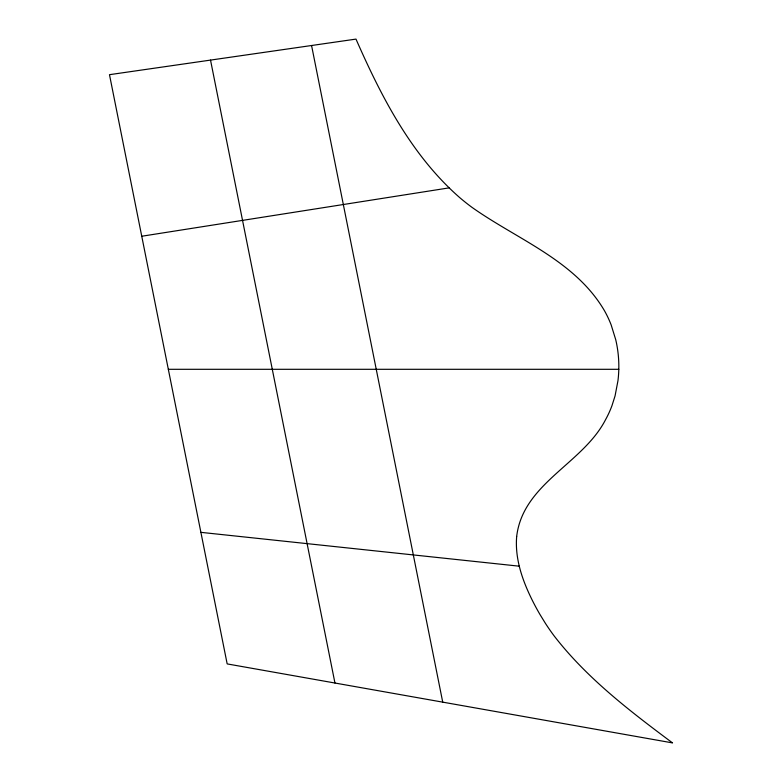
<?xml version="1.0" encoding="UTF-8"?>
<svg xmlns="http://www.w3.org/2000/svg" width="782" height="782" viewBox="0 0 782 782"><rect width="100%" height="100%" fill="white"/><g stroke="black" fill="none" stroke-linecap="round" stroke-linejoin="round"><path stroke-width="1.17" d="M141.747 236.242L449.063 187.885M168.326 369.3L618.806 369.3M200.896 532.346L519.258 566.188M311.568 45.512L442.729 702.138M210.524 60.097L334.95 683.018M516.677 536.452C514.752 559.003 522.64 580.997 532.581 600.869A244.072 244.072 0 0 0 539.961 614.476L545.367 623.274A224.649 224.649 0 0 0 554.203 635.991C586.95 678.307 629.921 711.131 672.52 742.9L227.171 663.908L109.48 74.681L355.986 39.1C381.43 96.948 411.42 155.325 459.679 197.582A214.385 214.385 0 0 0 471.79 207.21C517.342 239.585 575.102 260.347 604.574 310.894A110.076 110.076 0 0 1 611.153 324.892L615.727 339.681A117.017 117.017 0 0 1 617.966 380.687L615.063 395.907L611.944 405.75A102.765 102.765 0 0 1 605.493 419.797C582.727 463.882 523.002 483.364 516.677 536.452"/></g></svg>
